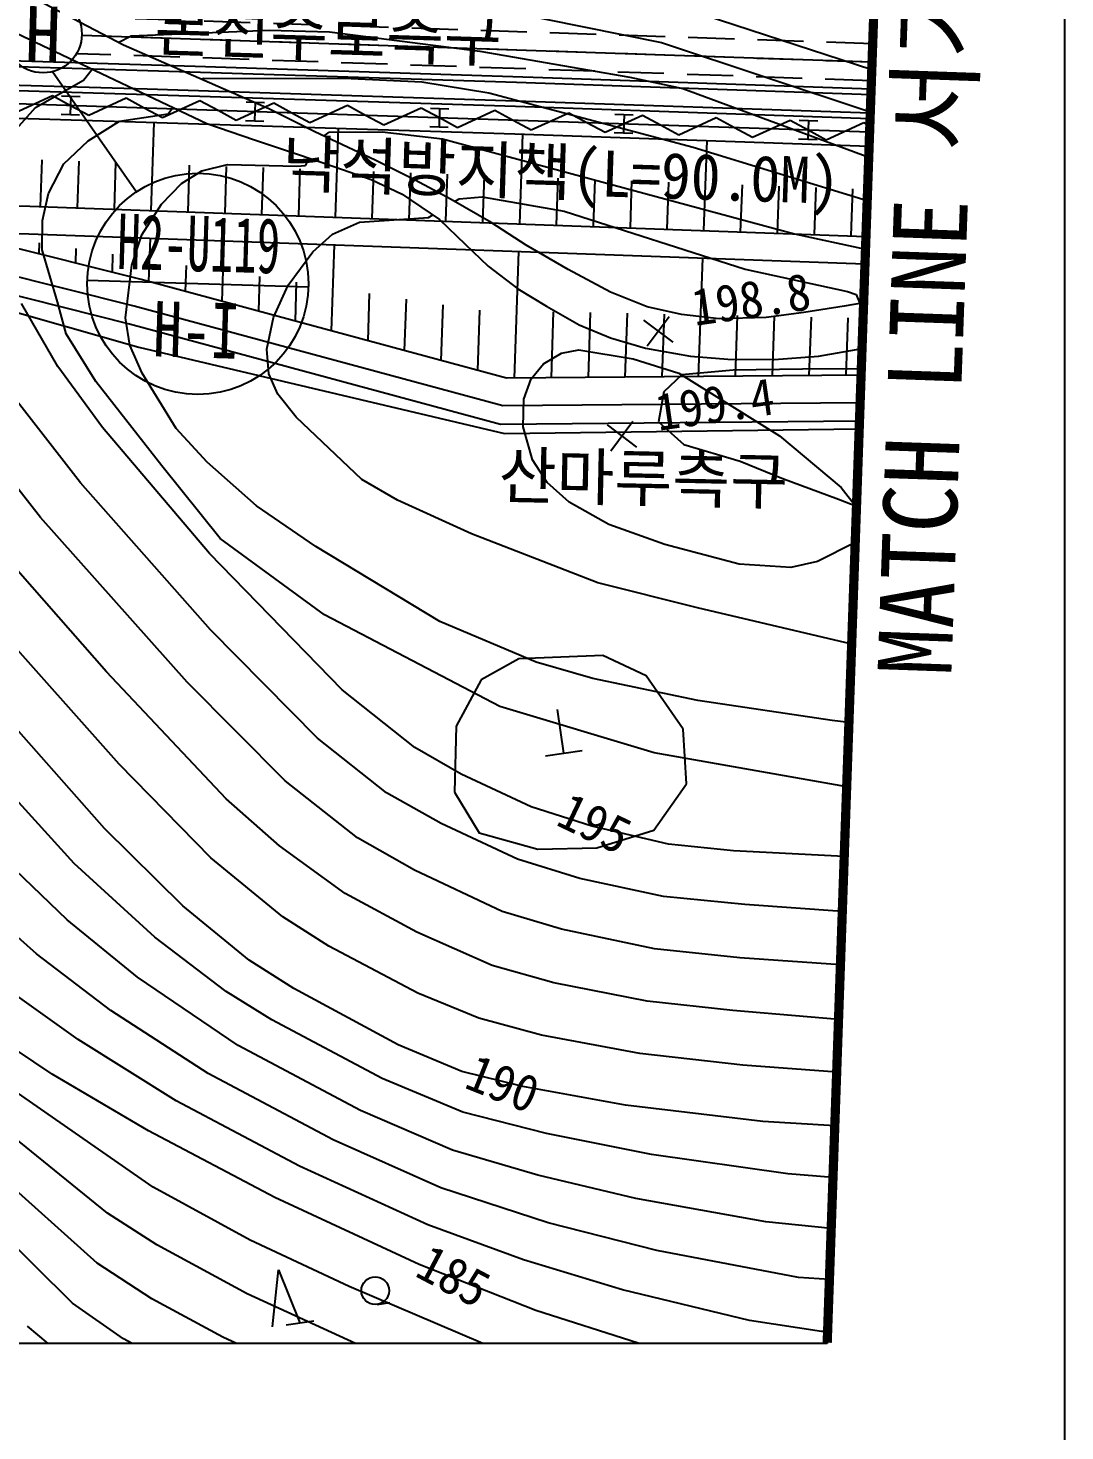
# Model space of a CAD drawing. Header units: millimetres. Extents: x 12262 to 13058, y 1103 to 1809.
# Drawn here: x 13001.7 to 13057.9, y 1401.6 to 1477.6 of the extents above; entities that cross this region are included whole.
import ezdxf
from ezdxf.enums import TextEntityAlignment as Align
from ezdxf.xclip import XClip

# ---------------------------------------------------------------- set-up
doc = ezdxf.new("R2010")
doc.units = ezdxf.units.MM
doc.header["$LTSCALE"] = 10
doc.header["$MEASUREMENT"] = 0
doc.header["$XCLIPFRAME"] = 2
doc.linetypes.add('A-CENTR01', pattern=[2, 1.25, -0.25, 0.25, -0.25])
doc.linetypes.add('HIDDEN', pattern=[0.375, 0.25, -0.125])
for name, color, linetype in [('TN-MACL', 6, 'A-CENTR01'), ('TZ-BASE', 253, 'Continuous'), ('TZ-CABL', 4, 'Continuous')]:
    doc.layers.add(name, color=color, linetype=linetype)
doc.layers.add('TX-PAPR', color=2, linetype='Continuous', plot=False)
doc.styles.add('HANA', font='GulimChe.ttf')
doc.styles.get("Standard").update_dxf_attribs({"font": 'GulimChe.ttf'})
doc.linetypes.add('ZIGZAG', pattern='A,0.0001,-0.2,[131,ltypeshp.shx,S=0.2,R=0,X=-0.2,Y=0],-0.4,[131,ltypeshp.shx,S=0.2,R=180,X=0.2,Y=0],-0.2', length=0.8001)

# ---------------------------------------------------------------- blocks, each defined once
blk = doc.blocks.new('JD-GJG5SREGSF3')
at = {"layer": 'TZ-BASE'}
for p, q in [((659.096, -4.627, -67.461), (653.102, -1.469, -67.461)), ((688.126, -2.162, -62), (699.649, -5.946, -62)), ((679.832, -2.771, -61), (688.243, -4.471, -61)), ((653.255, -3.947, -50.588), (663.616, -8.866, -50.588)), ((658.798, -4.47, -60), (659.503, -4.105, -60)), ((659.503, -4.105, -60), (666.989, -3.808, -60)), ((666.989, -3.808, -60), (670.265, -3.894, -60)), ((670.265, -3.894, -60), (678.408, -4.949, -60)), ((688.243, -4.471, -61), (699.569, -8.224, -61)), ((666.973, -8.072, -67.461), (659.096, -4.627, -67.461)), ((678.408, -4.949, -60), (686.538, -6.345, -60)), ((640.435, -5.391, -255), (660.411, -5.991, -255)), ((656.923, -6.511, -60), (657.402, -5.916, -60)), ((660.411, -5.991, -255), (680.387, -6.633, -255)), ((640.397, -6.691, -255), (660.37, -7.291, -255)), ((640.406, -6.391, -255), (660.38, -6.991, -255)), ((654.322, -8.005, -60), (656.923, -6.511, -60)), ((663.304, -6.467, -59), (663.442, -6.411, -59)), ((663.442, -6.411, -59), (671.429, -6.426, -59)), ((671.429, -6.426, -59), (675.254, -6.605, -59)), ((675.254, -6.605, -59), (678.891, -7.205, -59)), ((680.387, -6.633, -255), (699.602, -7.288, -255)), ((686.538, -6.345, -60), (689.405, -6.969, -60)), ((636.234, -7.219), (699.531, -9.32)), ((653.208, -8.283), (655.24, -7.349)), ((655.24, -7.349), (656.223, -7.882)), ((655.74, -7.366), (656.739, -7.399)), ((656.239, -7.383), (656.206, -8.382)), ((657.206, -8.415), (659.238, -7.482)), ((659.238, -7.482), (660.22, -8.015)), ((660.37, -7.291, -255), (680.344, -7.933, -255)), ((660.38, -6.991, -255), (680.354, -7.633, -255)), ((678.891, -7.205, -59), (689.962, -10.141, -59)), ((689.405, -6.969, -60), (699.483, -10.688, -60)), ((640.354, -8.19, -255), (660.324, -8.79, -255)), ((652.995, -9.505, -60), (654.322, -8.005, -60)), ((656.223, -7.882), (657.206, -8.415)), ((658.877, -8.743, -59), (661.506, -8.337, -59)), ((660.22, -8.015), (661.203, -8.548)), ((661.203, -8.548), (663.235, -7.615)), ((661.506, -8.337, -59), (661.769, -7.989, -59)), ((663.235, -7.615), (664.218, -8.148)), ((664.218, -8.148), (665.201, -8.681)), ((665.201, -8.681), (667.233, -7.748)), ((665.734, -7.698), (666.733, -7.731)), ((666.234, -7.714), (666.201, -8.714)), ((669.468, -9.326, -67.461), (666.973, -8.072, -67.461)), ((667.233, -7.748), (668.216, -8.281)), ((668.216, -8.281), (669.199, -8.813)), ((669.199, -8.813), (671.231, -7.88)), ((671.231, -7.88), (672.214, -8.413)), ((673.197, -8.946), (675.229, -8.013)), ((675.229, -8.013), (676.212, -8.546)), ((675.729, -8.03), (676.728, -8.063)), ((676.228, -8.046), (676.195, -9.046)), ((677.195, -9.079), (679.227, -8.146)), ((679.227, -8.146), (680.209, -8.679)), ((680.344, -7.933, -255), (699.556, -8.587, -255)), ((680.354, -7.633, -255), (699.567, -8.287, -255)), ((681.192, -9.212), (683.224, -8.279)), ((683.224, -8.279), (684.207, -8.812)), ((685.723, -8.362), (686.722, -8.395)), ((655.706, -8.365), (656.706, -8.399)), ((657.179, -9.805, -59), (658.877, -8.743, -59)), ((660.324, -8.79, -255), (680.294, -9.432, -255)), ((660.733, -8.803, -255), (660.58, -13.583, -255)), ((663.616, -8.866, -50.588), (666.198, -9.742, -50.588)), ((665.701, -8.697), (666.7, -8.731)), ((670.72, -9.124, -255), (670.556, -13.943, -255)), ((672.214, -8.413), (673.197, -8.946)), ((675.695, -9.029), (676.695, -9.062)), ((676.212, -8.546), (677.195, -9.079)), ((680.209, -8.679), (681.192, -9.212)), ((684.207, -8.812), (685.19, -9.344)), ((685.19, -9.344), (687.222, -8.411)), ((686.223, -8.378), (686.19, -9.378)), ((687.222, -8.411), (688.205, -8.944)), ((688.205, -8.944), (689.188, -9.477)), ((689.188, -9.477), (691.22, -8.544)), ((691.22, -8.544), (692.203, -9.077)), ((692.203, -9.077), (693.186, -9.61)), ((693.186, -9.61), (695.218, -8.677)), ((695.218, -8.677), (696.201, -9.21)), ((695.718, -8.693), (696.717, -8.727)), ((696.217, -8.71), (696.184, -9.709)), ((697.183, -9.743), (699.216, -8.81)), ((699.216, -8.81), (700.198, -9.342)), ((655.859, -11.055, -59), (657.179, -9.805, -59)), ((666.198, -9.742, -50.588), (668.355, -10.472, -50.588)), ((672.74, -10.849, -67.461), (669.468, -9.326, -67.461)), ((669.952, -9.551, -58), (670.245, -9.333, -58)), ((670.245, -9.333, -58), (673.119, -9.314, -58)), ((673.119, -9.314, -58), (676.383, -9.692, -58)), ((676.383, -9.692, -58), (695.462, -14.85, -58)), ((680.294, -9.432, -255), (699.504, -10.086, -255)), ((680.715, -9.446, -255), (680.549, -14.304, -255)), ((685.69, -9.361), (686.689, -9.394)), ((690.7, -9.786, -255), (690.524, -14.664, -255)), ((695.684, -9.693), (696.684, -9.726)), ((696.201, -9.21), (697.183, -9.743)), ((668.355, -10.472, -50.588), (670.549, -11.206, -50.588)), ((689.962, -10.141, -59), (699.401, -13.038, -59)), ((654.665, -10.83, -255), (654.583, -13.367, -255)), ((655.036, -12.655, -59), (655.859, -11.055, -59)), ((656.664, -10.901, -255), (656.582, -13.439, -255)), ((658.662, -10.973, -255), (658.581, -13.511, -255)), ((662.66, -11.116, -255), (662.578, -13.655, -255)), ((663.34, -11.435, -58), (664.724, -11.089, -58)), ((664.659, -11.188, -255), (664.577, -13.728, -255)), ((664.724, -11.089, -58), (668.49, -11.187, -58)), ((666.657, -11.259, -255), (666.576, -13.8, -255)), ((668.49, -11.187, -58), (668.959, -11.142, -58)), ((668.656, -11.331, -255), (668.574, -13.872, -255)), ((668.959, -11.142, -58), (669.175, -10.746, -58)), ((670.549, -11.206, -50.588), (672.507, -11.908, -50.588)), ((674.906, -11.93, -67.461), (672.74, -10.849, -67.461)), ((661.158, -13.237, -58), (662.236, -12.111, -58)), ((662.236, -12.111, -58), (663.34, -11.435, -58)), ((672.507, -11.908, -50.588), (674.194, -12.704, -50.588)), ((672.641, -11.473, -255), (672.554, -14.016, -255)), ((674.64, -11.545, -255), (674.553, -14.088, -255)), ((676.855, -12.983, -67.461), (674.906, -11.93, -67.461)), ((676.638, -11.617, -255), (676.552, -14.16, -255)), ((678.637, -11.688, -255), (678.55, -14.232, -255)), ((682.634, -11.831, -255), (682.548, -14.376, -255)), ((684.633, -11.903, -255), (684.546, -14.449, -255)), ((686.632, -11.974, -255), (686.545, -14.521, -255)), ((688.631, -12.046, -255), (688.544, -14.593, -255)), ((660.05, -17.316, -255), (640.229, -12.358, -255)), ((654.707, -14.121, -59), (655.036, -12.655, -59)), ((674.194, -12.704, -50.588), (676.213, -14.061, -50.588)), ((677.28, -12.953, -57), (678.531, -12.836, -57)), ((678.531, -12.836, -57), (682.982, -13.615, -57)), ((692.615, -12.189, -255), (692.523, -14.736, -255)), ((694.613, -12.26, -255), (694.521, -14.809, -255)), ((696.612, -12.332, -255), (696.52, -14.881, -255)), ((698.611, -12.403, -255), (698.519, -14.953, -255)), ((642.629, -12.958, -255), (654.017, -13.346, -255)), ((654.017, -13.346, -255), (699.332, -14.982, -255)), ((660.088, -14.895, -58), (661.158, -13.237, -58)), ((679.018, -14.229, -67.461), (676.855, -12.983, -67.461)), ((677.049, -13.095, -57), (677.28, -12.953, -57)), ((682.982, -13.615, -57), (692.785, -16.764, -57)), ((659.672, -18.767, -255), (639.657, -13.761, -255)), ((654.69, -15.707, -59), (654.707, -14.121, -59)), ((670.427, -14.868, -57), (671.889, -14.206, -57)), ((671.889, -14.206, -57), (675.627, -13.965, -57)), ((675.627, -13.965, -57), (675.859, -13.823, -57)), ((676.213, -14.061, -50.588), (677.606, -15.41, -50.588)), ((680.924, -15.461, -67.461), (679.018, -14.229, -67.461)), ((659.42, -19.735, -255), (639.276, -14.697, -255)), ((649.576, -14.696, -255), (653.964, -14.845, -255)), ((653.964, -14.845, -255), (699.28, -16.481, -255)), ((659.549, -16.541, -58), (660.088, -14.895, -58)), ((660.531, -15.083, -255), (660.456, -17.426, -255)), ((669.348, -15.814, -57), (670.427, -14.868, -57)), ((695.462, -14.85, -58), (699.308, -15.67, -58)), ((640.138, -15.357), (659.932, -20.994)), ((654.52, -15.338, -255), (654.501, -15.928, -255)), ((655.511, -18.532, -59), (654.69, -15.707, -59)), ((656.511, -15.643, -255), (656.486, -16.424, -255)), ((658.503, -15.948, -255), (658.471, -16.921, -255)), ((668.014, -17.624, -57), (669.348, -15.814, -57)), ((670.504, -15.443, -255), (670.346, -20.103, -255)), ((677.606, -15.41, -50.588), (678.853, -16.591, -50.588)), ((680.498, -15.803, -255), (680.264, -22.67, -255)), ((683.189, -16.777, -67.461), (680.924, -15.461, -67.461)), ((659.208, -19.397, -58), (659.549, -16.541, -58)), ((662.485, -16.557, -255), (662.44, -17.963, -255)), ((678.853, -16.591, -50.588), (680.465, -17.821, -50.588)), ((690.47, -16.163, -255), (690.238, -22.58, -255)), ((679.843, -22.674, -255), (660.05, -17.316, -255)), ((664.476, -16.862, -255), (664.424, -18.5, -255)), ((666.468, -17.166, -255), (666.407, -19.037, -255)), ((668.459, -17.471, -255), (668.391, -19.574, -255)), ((685.485, -18.005, -67.461), (683.189, -16.777, -67.461)), ((692.785, -16.764, -57), (698.329, -17.968, -57)), ((667.228, -19.389, -57), (668.014, -17.624, -57)), ((672.416, -18.077, -255), (672.329, -20.64, -255)), ((680.465, -17.821, -50.588), (682.021, -18.766, -50.588)), ((687.467, -18.802, -67.461), (685.485, -18.005, -67.461)), ((698.329, -17.968, -57), (698.806, -18.135, -57)), ((698.806, -18.135, -57), (698.993, -18.616, -57)), ((655.536, -22.041, -60), (653.559, -18.618, -60)), ((655.984, -20.267, -59), (655.511, -18.532, -59)), ((679.65, -24.176, -255), (659.672, -18.767, -255)), ((674.407, -18.381, -255), (674.311, -21.177, -255)), ((676.397, -18.686, -255), (676.294, -21.713, -255)), ((678.388, -18.991, -255), (678.277, -22.25, -255)), ((682.021, -18.766, -50.588), (683.79, -19.776, -50.588)), ((689.334, -19.216, -67.461), (687.467, -18.802, -67.461)), ((698.153, -18.758, -67.461), (695.962, -19.114, -67.461)), ((699.207, -18.58, -67.461), (698.153, -18.758, -67.461)), ((659.429, -20.88, -58), (659.208, -19.397, -58)), ((679.522, -25.177, -255), (659.42, -19.735, -255)), ((666.868, -21.102, -57), (667.228, -19.389, -57)), ((682.388, -19.072, -255), (682.266, -22.652, -255)), ((684.388, -19.113, -255), (684.268, -22.634, -255)), ((686.387, -19.153, -255), (686.269, -22.616, -255)), ((687.269, -19.52, -56.158), (688.869, -20.72, -56.158)), ((687.469, -20.92, -56.158), (688.669, -19.32, -56.158)), ((688.387, -19.194, -255), (688.271, -22.598, -255)), ((691.372, -19.449, -67.461), (689.334, -19.216, -67.461)), ((693.932, -19.381, -67.461), (691.372, -19.449, -67.461)), ((692.359, -19.275, -255), (692.24, -22.562, -255)), ((695.962, -19.114, -67.461), (693.932, -19.381, -67.461)), ((694.359, -19.315, -255), (694.242, -22.544, -255)), ((696.358, -19.356, -255), (696.244, -22.526, -255)), ((698.358, -19.397, -255), (698.246, -22.508, -255)), ((657.593, -22.854, -59), (655.984, -20.267, -59)), ((683.79, -19.776, -50.588), (685.489, -20.481, -50.588)), ((685.489, -20.481, -50.588), (687.392, -21.048, -50.588)), ((660.099, -22.392, -58), (659.429, -20.88, -58)), ((659.932, -20.994, -255), (679.741, -25.672, -255)), ((666.964, -22.427, -57), (666.868, -21.102, -57)), ((682.839, -21.308, -56), (683.768, -21.135, -56)), ((683.768, -21.135, -56), (686.722, -21.616, -56)), ((687.392, -21.048, -50.588), (689.829, -21.48, -50.588)), ((696.759, -21.474, -50.588), (699.12, -21.062, -50.588)), ((657.96, -25.341, -60), (655.536, -22.041, -60)), ((681.184, -22.697, -56), (681.854, -21.895, -56)), ((681.854, -21.895, -56), (682.839, -21.308, -56)), ((686.722, -21.616, -56), (689.187, -22.401, -56)), ((689.829, -21.48, -50.588), (691.84, -21.636, -50.588)), ((691.84, -21.636, -50.588), (694.351, -21.654, -50.588)), ((694.351, -21.654, -50.588), (696.759, -21.474, -50.588)), ((661.938, -25.396, -58), (660.099, -22.392, -58)), ((667.449, -23.537, -57), (666.964, -22.427, -57)), ((699.069, -22.501, -255), (679.843, -22.674, -255)), ((680.797, -23.809, -56), (681.184, -22.697, -56)), ((689.345, -22.488, -56.559), (688.372, -23.413, -56.559)), ((689.187, -22.401, -56), (694.651, -25.794, -56)), ((692.132, -22.229, -56.559), (689.345, -22.488, -56.559)), ((695.888, -22.189, -56.559), (692.132, -22.229, -56.559)), ((699.081, -22.165, -56.559), (695.888, -22.189, -56.559)), ((661.175, -27.413, -59), (657.593, -22.854, -59)), ((668.452, -24.781, -57), (667.449, -23.537, -57)), ((688.372, -23.413, -56.559), (688.084, -25.037, -56.559)), ((656.761, -28.348, -61), (653.228, -23.788, -61)), ((699.017, -24.001, -255), (679.65, -24.176, -255)), ((680.759, -25.316, -56), (680.797, -23.809, -56)), ((672.015, -28.154, -57), (668.452, -24.781, -57)), ((698.982, -25.002, -255), (679.522, -25.177, -255)), ((685.499, -26.607, -55.571), (686.699, -25.007, -55.571)), ((688.084, -25.037, -56.559), (689.453, -26.272, -56.559)), ((654.599, -30.219, -62), (650.642, -25.234, -62)), ((663.753, -32.181, -60), (657.96, -25.341, -60)), ((663.629, -27.219, -58), (661.938, -25.396, -58)), ((679.741, -25.672, -255), (698.967, -25.421, -255)), ((681.256, -27.099, -56), (680.759, -25.316, -56)), ((685.299, -25.207, -55.571), (686.899, -26.407, -55.571)), ((694.651, -25.794, -56), (697.996, -28.603, -56)), ((689.453, -26.272, -56.559), (692.512, -27.175, -56.559)), ((666.303, -29.591, -58), (663.629, -27.219, -58)), ((682.053, -28.333, -56), (681.256, -27.099, -56)), ((692.512, -27.175, -56.559), (694.775, -28.085, -56.559)), ((664.331, -31.357, -59), (661.175, -27.413, -59)), ((694.775, -28.085, -56.559), (697.839, -29.229, -56.559)), ((663.809, -36.305, -61), (656.761, -28.348, -61)), ((673.942, -29.289, -57), (672.015, -28.154, -57)), ((683.25, -29.394, -56), (682.053, -28.333, -56)), ((697.996, -28.603, -56), (699.076, -29.999, -56)), ((669.508, -31.802, -58), (666.303, -29.591, -58)), ((677.946, -31.115, -57), (673.942, -29.289, -57)), ((685.398, -30.596, -56), (683.25, -29.394, -56)), ((697.839, -29.229, -56.559), (698.82, -29.615, -56.559)), ((662.545, -39.145, -62), (654.599, -30.219, -62)), ((658.168, -38.595, -63), (651.402, -30.892, -63)), ((684.806, -33.77, -57), (677.946, -31.115, -57)), ((688.438, -31.69, -56), (685.398, -30.596, -56)), ((669.995, -35.506, -59), (664.331, -31.357, -59)), ((676.236, -35.851, -58), (669.508, -31.802, -58)), ((692.463, -32.748, -56), (688.438, -31.69, -56)), ((699.28, -31.323, -56), (696.706, -32.599, -56)), ((670.948, -39.566, -60), (663.753, -32.181, -60)), ((696.706, -32.599, -56), (695.259, -32.941, -56)), ((658.85, -43.6, -64), (649.311, -32.858, -64)), ((695.259, -32.941, -56), (692.463, -32.748, -56)), ((690.194, -35.128, -57), (684.806, -33.77, -57)), ((658.062, -47.077, -65), (646.722, -34.26, -65)), ((679.494, -40.459, -59), (669.995, -35.506, -59)), ((698.559, -37.085, -57), (690.194, -35.128, -57)), ((669.6, -42.184, -61), (663.809, -36.305, -61)), ((681.45, -38.062, -58), (676.236, -35.851, -58)), ((680.527, -37.877, -58.574), (678.472, -39.028, -58.574)), ((685.077, -37.703, -58.574), (680.527, -37.877, -58.574)), ((687.425, -38.808, -58.574), (685.077, -37.703, -58.574)), ((664.649, -45.472, -63), (658.168, -38.595, -63)), ((684.525, -38.949, -58), (681.45, -38.062, -58)), ((667.856, -44.502, -62), (662.545, -39.145, -62)), ((678.472, -39.028, -58.574), (677.124, -41.529, -58.574)), ((690.222, -40.134, -58), (684.525, -38.949, -58)), ((689.426, -41.696, -58.574), (687.425, -38.808, -58.574)), ((674.889, -42.682, -60), (670.948, -39.566, -60)), ((697.504, -41.23, -58), (690.222, -40.134, -58)), ((656.419, -48.983, -66), (648.655, -40.444, -66)), ((687.857, -42.983, -59), (679.494, -40.459, -59)), ((682.953, -43.002, -59.124), (682.613, -40.626, -59.124)), ((677.124, -41.529, -58.574), (677.037, -45.12, -58.574)), ((689.607, -44.659, -58.574), (689.426, -41.696, -58.574)), ((698.41, -41.342, -58), (697.504, -41.23, -58)), ((673.354, -45.149, -61), (669.6, -42.184, -61)), ((677.402, -44.141, -60), (674.889, -42.682, -60)), ((681.963, -43.143, -59.124), (683.943, -42.861, -59.124)), ((698.288, -44.813, -59), (687.857, -42.983, -59)), ((663.826, -48.669, -64), (658.85, -43.6, -64)), ((671.767, -47.59, -62), (667.856, -44.502, -62)), ((681.194, -45.903, -60), (677.402, -44.141, -60)), ((687.832, -47.177, -58.574), (689.607, -44.659, -58.574)), ((667.543, -48.012, -63), (664.649, -45.472, -63)), ((676.313, -46.813, -61), (673.354, -45.149, -61)), ((677.037, -45.12, -58.574), (678.373, -47.311, -58.574)), ((684.477, -46.959, -60), (681.194, -45.903, -60)), ((662.314, -51.271, -65), (658.062, -47.077, -65)), ((680.45, -48.744, -61), (676.313, -46.813, -61)), ((688.633, -47.931, -60), (684.477, -46.959, -60)), ((674.856, -49.341, -62), (671.767, -47.59, -62)), ((678.373, -47.311, -58.574), (681.546, -48.192, -58.574)), ((684.749, -48.137, -58.574), (687.832, -47.177, -58.574)), ((656.036, -52.034, -67), (652.266, -48.409, -67)), ((671.115, -50.604, -63), (667.543, -48.012, -63)), ((681.546, -48.192, -58.574), (684.749, -48.137, -58.574)), ((692.146, -48.299, -60), (688.633, -47.931, -60)), ((698.156, -48.595, -60), (692.146, -48.299, -60)), ((660.789, -52.968, -66), (656.419, -48.983, -66)), ((667.722, -51.868, -64), (663.826, -48.669, -64)), ((679.616, -51.574, -62), (674.856, -49.341, -62)), ((683.825, -49.787, -61), (680.45, -48.744, -61)), ((688.364, -50.773, -61), (683.825, -49.787, -61)), ((674.999, -52.7, -63), (671.115, -50.604, -63)), ((692.759, -51.208, -61), (688.364, -50.773, -61)), ((654.379, -53.876, -68), (651.263, -51.097, -68)), ((665.902, -54.212, -65), (662.314, -51.271, -65)), ((682.828, -52.54, -62), (679.616, -51.574, -62)), ((698.051, -51.587, -61), (692.759, -51.208, -61)), ((659.845, -55.147, -67), (656.036, -52.034, -67)), ((670.221, -53.454, -64), (667.722, -51.868, -64)), ((664.657, -55.924, -66), (660.789, -52.968, -66)), ((679.066, -54.502, -63), (674.999, -52.7, -63)), ((687.873, -53.598, -62), (682.828, -52.54, -62)), ((658.406, -56.94, -68), (654.379, -53.876, -68)), ((675.05, -56.007, -64), (670.221, -53.454, -64)), ((692.497, -54.086, -62), (687.873, -53.598, -62)), ((668.328, -55.759, -65), (665.902, -54.212, -65)), ((682.414, -55.439, -63), (679.066, -54.502, -63)), ((697.95, -54.464, -62), (692.497, -54.086, -62)), ((665.302, -58.838, -67), (659.845, -55.147, -67)), ((687.472, -56.435, -63), (682.414, -55.439, -63)), ((656.641, -58.526, -69), (652.592, -55.619, -69)), ((667.136, -57.454, -66), (664.657, -55.924, -66)), ((673.985, -58.808, -65), (668.328, -55.759, -65)), ((678.347, -57.368, -64), (675.05, -56.007, -64)), ((663.684, -60.363, -68), (658.406, -56.94, -68)), ((692.109, -56.951, -63), (687.472, -56.435, -63)), ((697.846, -57.426, -63), (692.109, -56.951, -63)), ((655.234, -60.396, -70), (651.081, -57.611, -70)), ((673.114, -60.635, -66), (667.136, -57.454, -66)), ((681.75, -58.275, -64), (678.347, -57.368, -64)), ((661.95, -61.84, -69), (656.641, -58.526, -69)), ((687.07, -59.273, -64), (681.75, -58.275, -64)), ((671.93, -62.368, -67), (665.302, -58.838, -67)), ((677.428, -60.245, -65), (673.985, -58.808, -65)), ((692.662, -59.907, -64), (687.07, -59.273, -64)), ((697.746, -60.295, -64), (692.662, -59.907, -64)), ((660.446, -63.471, -70), (655.234, -60.396, -70)), ((670.453, -63.96, -68), (663.684, -60.363, -68)), ((677.49, -62.455, -66), (673.114, -60.635, -66)), ((680.727, -61.057, -65), (677.428, -60.245, -65)), ((658.23, -67.935, -72), (649.769, -61.072, -72)), ((660.706, -66.521, -71), (652.926, -61.123, -71)), ((686.3, -62.072, -65), (680.727, -61.057, -65)), ((657.671, -70.65, -73), (647.878, -61.864, -73)), ((668.631, -65.38, -69), (661.95, -61.84, -69)), ((693.751, -62.97, -65), (686.3, -62.072, -65)), ((656.329, -72.802, -74), (646.395, -62.976, -74)), ((676.918, -64.515, -67), (671.93, -62.368, -67)), ((682.024, -63.619, -66), (677.49, -62.455, -66)), ((697.644, -63.2, -65), (693.751, -62.97, -65)), ((667.291, -67.074, -70), (660.446, -63.471, -70)), ((687.708, -64.755, -66), (682.024, -63.619, -66)), ((676.284, -66.557, -68), (670.453, -63.96, -68)), ((681.552, -65.872, -67), (676.918, -64.515, -67)), ((675.582, -68.572, -69), (668.631, -65.38, -69)), ((695.105, -65.801, -66), (687.708, -64.755, -66)), ((686.857, -67.135, -67), (681.552, -65.872, -67)), ((697.546, -66.002, -66), (695.105, -65.801, -66)), ((665.958, -69.402, -71), (660.706, -66.521, -71)), ((682.103, -68.451, -68), (676.284, -66.557, -68)), ((675.111, -70.706, -70), (667.291, -67.074, -70)), ((693.908, -68.404, -67), (686.857, -67.135, -67)), ((660.893, -69.654, -72), (658.23, -67.935, -72)), ((697.45, -68.757, -67), (693.908, -68.404, -67)), ((680.763, -70.459, -69), (675.582, -68.572, -69)), ((687.999, -69.958, -68), (682.103, -68.451, -68)), ((665.797, -72.307, -72), (660.893, -69.654, -72)), ((671.324, -71.907, -71), (665.958, -69.402, -71)), ((695.676, -71.415, -68), (687.999, -69.958, -68)), ((660.625, -72.57, -73), (657.671, -70.65, -73)), ((681.449, -73.209, -70), (675.111, -70.706, -70)), ((686.141, -72.089, -69), (680.763, -70.459, -69)), ((667.173, -74.085, -58.025), (667.491, -71.009, -58.025)), ((667.491, -71.009, -58.025), (668.658, -73.873, -58.025)), ((697.353, -71.52, -68), (695.676, -71.415, -68)), ((679.401, -75.359, -71), (671.324, -71.907, -71)), ((693.024, -73.744, -69), (686.141, -72.089, -69)), ((659.098, -74.739, -74), (656.329, -72.802, -74)), ((664.471, -74.653, -73), (660.625, -72.57, -73)), ((675.677, -76.834, -72), (665.797, -72.307, -72)), ((672.84, -72.875, -58.025), (673.533, -72.776, -58.025)), ((686.988, -74.981, -70), (681.449, -73.209, -70)), ((696.914, -74.339, -69), (693.024, -73.744, -69)), ((655.956, -75.799, -75), (653.892, -74.055, -75)), ((667.916, -73.979, -58.025), (669.401, -73.766, -58.025)), ((697.254, -74.344, -69), (696.914, -74.339, -69)), ((662.701, -76.78, -74), (659.098, -74.739, -74)), ((674.472, -79.324, -73), (664.471, -74.653, -73)), ((693.796, -76.741, -70), (686.988, -74.981, -70))]:
    blk.add_line(p, q, dxfattribs=at)
blk.add_circle((672.734, -72.133, -58.025), 0.75, dxfattribs=at)
blk.add_arc((349.929, -9993.876), 9993, 87.9946477, 91.3568963, dxfattribs=at)
at = {"layer": 'TZ-BASE', "style": 'HANA'}
for s, height, rotation, p in [('본선수로측구', 2.5, 358.18954, (660.744, -4.92)), ('낙석방지책(L=90.0M)', 2.5, 358.18954, (667.665, -12.27)), ('198.8', 2, 8.13044, (690.049, -19.838, -56.158)), ('199.4', 2, 8.13044, (688.079, -25.525, -55.571)), ('산마루측구', 2.5, 358.79955, (679.399, -29.171)), ('195', 2, 334.4466, (682.453, -46.859, -60)), ('190', 2, 338.20478, (677.485, -61.108, -65)), ('185', 2, 332.10951, (674.806, -71.306, -70))]:
    blk.add_text(s, height=height, rotation=rotation, dxfattribs=at).set_placement(p)

msp = doc.modelspace()

# ---------------------------------------------------------------- linework, layer by layer
at = {"layer": 'TN-MACL', "const_width": 0.5}
msp.add_lwpolyline([(13050.253, 1556.25), (13045.004, 1406.341)], dxfattribs=at)
at = {"layer": 'TX-PAPR'}
msp.add_lwpolyline([(12261.889, 1103.051), (13057.889, 1103.051), (13057.889, 1619.051), (12261.889, 1619.051)], close=True, dxfattribs=at)
at = {"layer": 'TX-PAPR', "flags": 128}
msp.add_lwpolyline([(13050.255, 1556.296), (13045.003, 1406.296), (12350.398, 1406.296), (12345.146, 1556.296)], close=True, dxfattribs=at)
at = {"layer": 'TZ-BASE'}
for p, q in [((13003.022, 1475.242), (13007.563, 1468.734)), ((13016.89, 1463.568), (13004.895, 1463.916))]:
    msp.add_line(p, q, dxfattribs=at)
msp.add_circle((13010.892, 1463.742), 6, dxfattribs=at)
at = {"layer": 'TZ-CABL', "linetype": 'HIDDEN'}
for points in [[(13047.469, 1476.75), (13004.383, 1478.214)], [(13047.435, 1475.75), (13004.602, 1477.206)], [(13047.401, 1474.751), (13004.315, 1476.215)]]:
    msp.add_lwpolyline(points, dxfattribs=at)
at = {"layer": 'TZ-CABL', "linetype": 'ZIGZAG', "ltscale": 0.5}
msp.add_lwpolyline([(13047.435, 1475.75), (13004.602, 1477.206)], dxfattribs=at)
at = {"layer": 'TZ-CABL'}
msp.add_circle((13002.504, 1477.277), 2.1, dxfattribs=at)

# ---------------------------------------------------------------- block references
at = {"layer": 'TZ-BASE'}
ref = msp.add_blockref('JD-GJG5SREGSF3', (12347.772, 1481.296), dxfattribs=at)
XClip(ref).set_block_clipping_path([(702.4831646336, 75.0000000057), (697.2310198304, -74.9999999943), (2.6260725488, -75), (-2.6260722576, 75)])

# ---------------------------------------------------------------- texts
at = {"layer": 'TN-MACL'}
msp.add_text('MATCH LINE 서기(현)309㎞200.00', height=4, rotation=87.99465, dxfattribs=at).set_placement((13051.081, 1481.175), align=Align.MIDDLE_CENTER)
at = {"layer": 'TZ-BASE'}
for s, width, p in [('H2-U119', 0.65, (13010.945, 1465.901)), ('H-I', 0.8, (13010.81, 1461.243))]:
    msp.add_text(s, height=3, rotation=358.33842, dxfattribs=dict(at, width=width)).set_placement(p, align=Align.MIDDLE)
at = {"layer": 'TZ-CABL', "linetype": 'ByBlock'}
msp.add_text('H', height=3, rotation=358.33842, dxfattribs=at).set_placement((13002.504, 1477.277), align=Align.MIDDLE)

doc.saveas('drawing.dxf')
